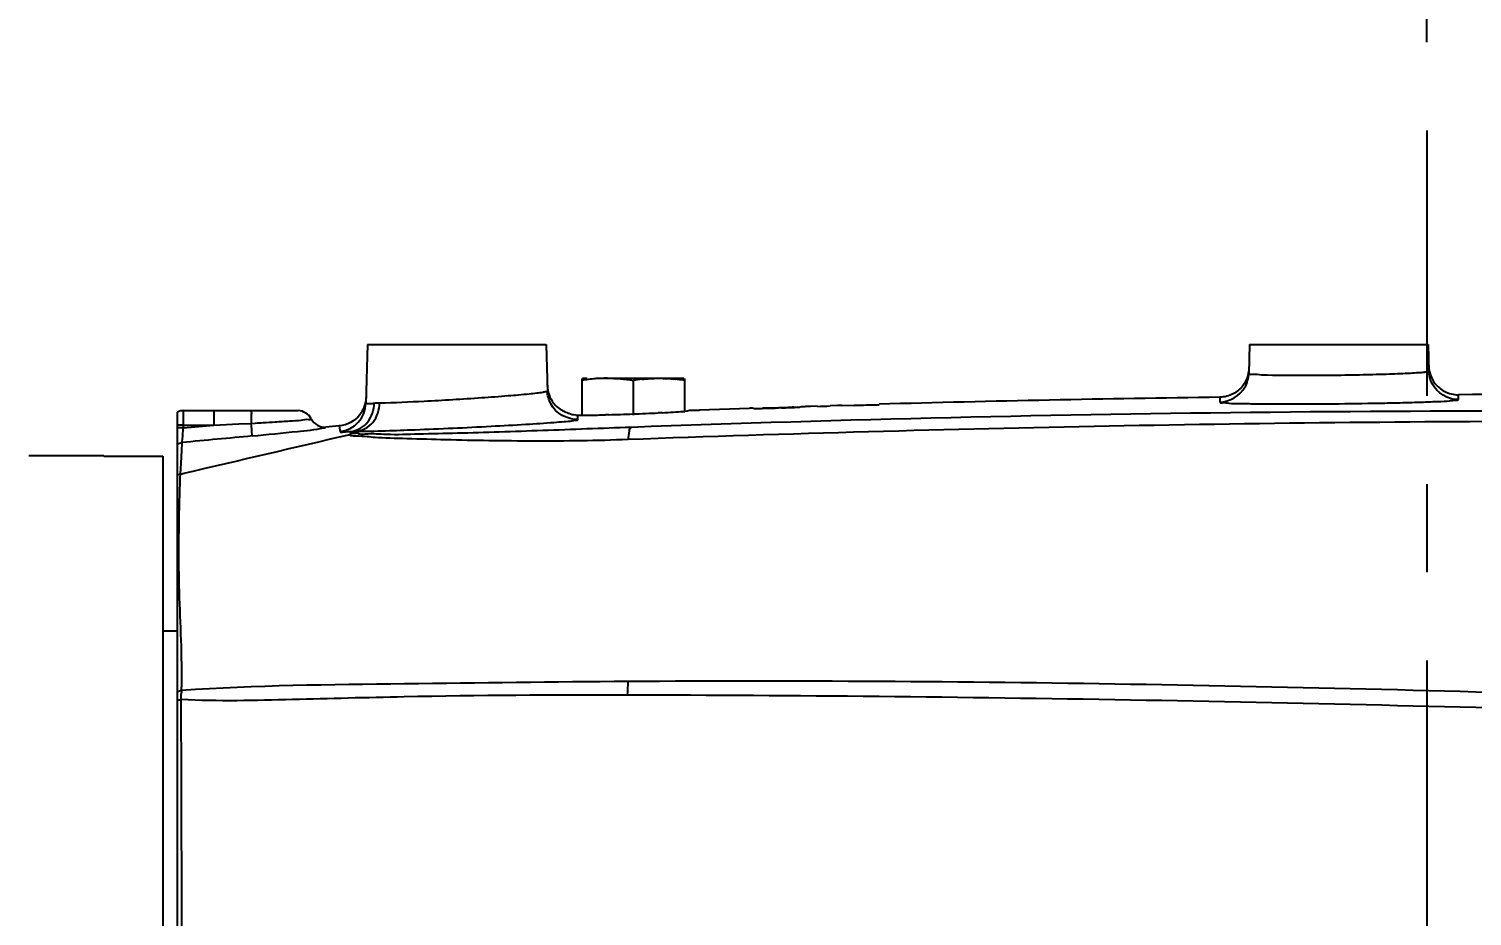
# Model space of a CAD drawing. Header units: millimetres. Extents: x 4086 to 8300, y 123 to 1549.
# Drawn here: x 7691.62 to 7716.17, y 1233.66 to 1248.75 of the extents above; entities that cross this region are included whole.
import ezdxf

# ---------------------------------------------------------------- set-up
doc = ezdxf.new("R2010")
doc.units = ezdxf.units.MM
doc.linetypes.add('CENTER', pattern=[0.6, 0.375, -0.075, 0.075, -0.075])
for name, color, linetype in [('中心线', 7, 'Continuous'), ('外形图', 7, 'Continuous'), ('尺寸标注', 7, 'Continuous'), ('运动范围', 7, 'Continuous')]:
    doc.layers.add(name, color=color, linetype=linetype)
doc.styles.add('思源黑', font='SourceHanSansCN-Normal.ttf')
doc.dimstyles.new('尺寸标注_1_4比例', dxfattribs={"dimtxt": 7, "dimasz": 6, "dimexe": 2, "dimexo": 1.5, "dimgap": 1, "dimtad": 1, "dimdec": 1, "dimlfac": 4, "dimdsep": 46, "dimtxsty": '思源黑', "dimcen": 0.09, "dimadec": 0, "dimazin": 0, "dimtp": 0.01, "dimtm": 0.01, "dimtfac": 1, "dimtdec": 1, "dimtofl": 0, "dimtmove": 0, "dimatfit": 3, "dimfxl": 1, "dimtolj": 1, "dimarcsym": 0})

# ---------------------------------------------------------------- blocks, each defined once
blk = doc.blocks.new('*D979')
at = {"layer": 'Defpoints', "color": 0}
for p in [(7610.4, 1344.288), (7715.4, 1247.025), (7610.4, 1243.103)]:
    blk.add_point(p, dxfattribs=at)
at = {"layer": '尺寸标注', "color": 0, "lineweight": -2}
for p, q in [((7610.4, 1244.603), (7610.4, 1346.288)), ((7715.4, 1248.525), (7715.4, 1346.288)), ((7709.4, 1344.288), (7616.4, 1344.288))]:
    blk.add_line(p, q, dxfattribs=at)
at = {"layer": '尺寸标注', "color": 0}
for points in [[(7616.4, 1345.288), (7616.4, 1343.288), (7610.4, 1344.288)], [(7709.4, 1343.288), (7709.4, 1345.288), (7715.4, 1344.288)]]:
    blk.add_solid(points, dxfattribs=at)
at = {"layer": '尺寸标注', "color": 0, "insert": (7662.9, 1348.912), "char_height": 7, "attachment_point": 5, "style": '思源黑'}
blk.add_mtext('\\A1;420', dxfattribs=at)
blk = doc.blocks.new('*D986')
at = {"layer": 'Defpoints', "color": 0}
for p in [(7460.272, 1323.983), (7715.4, 1323.983), (7637.619, 925.251)]:
    blk.add_point(p, dxfattribs=at)
at = {"layer": '尺寸标注', "color": 0, "lineweight": -2}
for p, q in [((7713.9, 1323.983), (7458.272, 1323.983)), ((7460.272, 931.251), (7460.272, 1317.983)), ((7636.119, 925.251), (7458.272, 925.251))]:
    blk.add_line(p, q, dxfattribs=at)
at = {"layer": '尺寸标注', "color": 0}
for points in [[(7461.272, 1317.983), (7459.272, 1317.983), (7460.272, 1323.983)], [(7459.272, 931.251), (7461.272, 931.251), (7460.272, 925.251)]]:
    blk.add_solid(points, dxfattribs=at)
at = {"layer": '尺寸标注', "color": 0, "insert": (7455.648, 1124.617), "char_height": 7, "attachment_point": 5, "rotation": 90, "style": '思源黑'}
blk.add_mtext('\\A1;1594.9', dxfattribs=at)

msp = doc.modelspace()

# ---------------------------------------------------------------- linework, layer by layer
at = {"layer": '中心线', "linetype": 'CENTER', "ltscale": 20}
msp.add_line((7715.4003, 1218.5081), (7715.4003, 1247.0247), dxfattribs=at)
at = {"layer": '外形图'}
for p, q in [((7697.3807, 1243.3831), (7697.3545, 1242.3846)), ((7697.3807, 1243.3831), (7700.42, 1243.3831)), ((7700.42, 1243.3831), (7700.4407, 1242.5926)), ((7712.3807, 1243.3831), (7712.3677, 1242.8893)), ((7712.3807, 1243.3831), (7715.42, 1243.3831)), ((7715.42, 1243.3831), (7715.4318, 1242.9316)), ((7701.0253, 1242.8047), (7701.0253, 1242.7863)), ((7701.0253, 1242.7835), (7701.0253, 1242.1831)), ((7701.0383, 1242.8081), (7701.1175, 1242.8081)), ((7701.2629, 1242.8081), (7702.7624, 1242.8081)), ((7701.9003, 1242.7718), (7701.9003, 1242.1831)), ((7702.7753, 1242.8047), (7702.7753, 1242.7863)), ((7702.7753, 1242.7835), (7702.7753, 1242.2453)), ((7711.8772, 1242.4857), (7711.8752, 1242.4026)), ((7694.1503, 1215.1131), (7694.1503, 1242.2347)), ((7694.2503, 1241.9635), (7694.2503, 1242.2581)), ((7694.2503, 1242.2581), (7696.2014, 1242.2581)), ((7694.7696, 1242.2581), (7694.7696, 1242.0125)), ((7702.3935, 1242.2234), (7702.3261, 1242.2201)), ((7703.0253, 1242.274), (7703.8779, 1242.3024)), ((7704.4226, 1242.3056), (7704.3688, 1242.3039)), ((7704.861, 1242.333), (7704.9181, 1242.3347)), ((7704.9181, 1242.3347), (7705.0331, 1242.3381)), ((7705.0331, 1242.3248), (7705.0331, 1242.3381)), ((7705.2504, 1242.3444), (7705.3828, 1242.3482)), ((7705.2504, 1242.3444), (7705.2504, 1242.3312)), ((7705.3828, 1242.3482), (7705.4495, 1242.3501)), ((7705.4495, 1242.3369), (7705.4495, 1242.3501)), ((7705.6571, 1242.3428), (7705.4495, 1242.3369)), ((7705.6668, 1242.3474), (7705.8038, 1242.3512)), ((7705.6668, 1242.3501), (7705.6668, 1242.3474)), ((7705.8038, 1242.3512), (7706.0819, 1242.3588)), ((7706.0819, 1242.3588), (7706.0819, 1242.3546)), ((7694.2503, 1242.0125), (7694.7696, 1242.0125)), ((7694.7696, 1242.0125), (7695.1914, 1242.0321)), ((7695.1914, 1242.0321), (7695.403, 1242.0418)), ((7695.403, 1242.0418), (7695.4724, 1242.0458)), ((7696.9025, 1241.9991), (7696.6734, 1241.9783)), ((7696.9025, 1241.9991), (7696.9143, 1241.9015)), ((7701.4877, 1242.1881), (7701.4277, 1242.1864)), ((7694.2463, 1241.9157), (7694.2483, 1241.9395)), ((7694.2483, 1241.9395), (7694.2503, 1241.9635)), ((7697.0842, 1241.8538), (7697.1147, 1241.9039)), ((7691.6226, 1241.4931), (7692.9003, 1241.4931)), ((7692.9003, 1241.4835), (7692.9003, 1241.4931)), ((7694.2103, 1241.3634), (7694.222, 1241.5772)), ((7694.222, 1241.5772), (7694.2286, 1241.7039)), ((7694.2286, 1241.7039), (7694.2291, 1241.7149)), ((7692.9003, 1241.4835), (7693.9003, 1241.4835)), ((7693.9003, 1241.4835), (7693.9003, 1215.5231)), ((7694.2004, 1241.18), (7694.2055, 1241.2747)), ((7694.2055, 1241.2747), (7694.2103, 1241.3634)), ((7694.1997, 1241.1618), (7694.2004, 1241.18)), ((7694.2004, 1241.18), (7694.2661, 1241.1952)), ((7694.1503, 1238.5081), (7693.9003, 1238.5081))]:
    msp.add_line(p, q, dxfattribs=at)
for points in [[(7694.1503, 1241.6925), (7694.1691, 1241.7007), (7694.1887, 1241.7073), (7694.2087, 1241.712), (7694.2291, 1241.7149)], [(7694.1503, 1241.1625), (7694.1665, 1241.1695), (7694.1832, 1241.1753), (7694.2004, 1241.1798)], [(7694.1503, 1237.4856), (7694.1667, 1237.4897), (7694.1836, 1237.4931), (7694.201, 1237.4958), (7694.2186, 1237.4976)], [(7694.1503, 1237.3367), (7694.1703, 1237.3399), (7694.191, 1237.3423), (7694.2123, 1237.344)]]:
    msp.add_lwpolyline(points, dxfattribs=at)
for centre, radius, start, end in [((7701.5753, 1239.2154), 3.5987, 97.90979, 98.79144), ((7701.5885, 1239.1212), 3.6938, 97.48656, 97.91171), ((7701.5145, 1239.7017), 3.1086, 95.33018, 97.5278), ((7701.4724, 1240.1428), 2.6655, 92.76245, 95.30917), ((7701.4633, 1240.3226), 2.4855, 90.01108, 92.753), ((7702.4283, 1239.379), 3.4337, 96.37073, 98.84449), ((7702.2709, 1239.5766), 3.2347, 82.49572, 83.86669), ((7702.2164, 1239.1532), 3.6616, 81.65468, 82.51532), ((7702.2299, 1239.2458), 3.568, 81.20666, 81.65282), ((7718.1932, 790.2722), 452.2577, 90.800194, 91.5346), ((7720.5929, 571.2244), 671.3201, 89.7444162, 90.3977203), ((7705.0563, 1242.249), 10.8802, 1.03153, 1.47107), ((7694.2503, 1242.0331), 0.225, 90, 116.3878), ((7696.8549, 1242.3978), 0.4998, 276.83164, 358.48941), ((7697.3154, 1243.8563), 1.4821, 275.7153, 276.97694), ((7700.9386, 1242.6975), 0.5008, 241.71983, 250.97528), ((7716.8235, 837.013), 405.2364, 89.039535, 92.115319), ((7700.2105, 1286.8664), 44.6963, 272.15876, 272.71291), ((7701.0352, 1269.7889), 27.599, 272.82093, 273.21286), ((7701.6571, 1258.7859), 16.5784, 273.19827, 273.75953), ((7702.0068, 1253.3872), 11.1684, 273.78553, 273.94809), ((7703.9941, 1245.4889), 3.1928, 269.26858, 270.19789), ((7703.9922, 1247.124), 4.828, 270.15247, 270.40664), ((7703.9665, 1250.2231), 7.9271, 270.43337, 270.98008), ((7703.9046, 1254.0838), 11.7884, 270.96035, 271.22444), ((7703.6904, 1263.4058), 21.1128, 271.26501, 271.84139), ((7704.1797, 1244.0267), 1.7221, 269.39233, 269.73247), ((7704.1361, 1248.8285), 6.5243, 270.79268, 271.5891), ((7704.0013, 1254.0161), 11.7136, 271.54466, 271.79775), ((7703.6611, 1265.3487), 23.0556, 271.89281, 272.1208), ((7703.9145, 1258.5054), 16.2077, 272.1207, 272.38623), ((7704.4719, 1243.747), 1.4333, 273.81221, 274.81927), ((7704.1208, 1253.5658), 11.2637, 272.38394, 272.70673), ((7704.3308, 1249.1749), 6.8679, 272.68733, 273.35163), ((7694.2476, 1230.4631), 11.5494, 89.98637, 90.48247), ((7691.9033, 1303.0852), 61.1436, 273.346344, 273.475527), ((7691.9044, 1303.0971), 61.1555, 273.47388, 273.660433), ((7700.96, 1242.6374), 0.4585, 265.37971, 269.85138), ((7700.9775, 1249.218), 7.0392, 269.84821, 270.14277), ((7700.9727, 1251.1951), 9.0163, 270.14139, 270.38706), ((7700.9037, 1258.6518), 16.4733, 270.45196, 271.35083), ((7700.6307, 1271.6134), 29.4378, 271.2874, 271.55154), ((7700.3065, 1283.2464), 41.0752, 271.64789, 271.91883), ((7700.0982, 1289.5361), 47.3684, 271.91597, 272.17296), ((7694.2476, 1230.4141), 11.5494, 89.98637, 90.48247), ((7738.6234, 774.1753), 469.6426, 95.27782, 95.424157), ((7480.9333, 2160.4663), 943.7003, 283.0652133, 283.2409219), ((7697.257, 1241.1222), 0.7517, 92.97248, 103.27823), ((7689.4276, 1237.7232), 4.7963, 357.30402, 358.53806), ((7696.3224, 1237.3555), 2.1082, 176.21687, 177.13251)]:
    msp.add_arc(centre, radius, start, end, dxfattribs=at)
for points in [[(7712.3699, 1242.9727), (7712.3672, 1242.8693), (7712.3291, 1242.7623), (7712.266, 1242.6803)], [(7715.4296, 1243.0153), (7715.4323, 1242.9112), (7715.471, 1242.8032), (7715.5351, 1242.721)], [(7701.4628, 1242.8081), (7701.6092, 1242.8081), (7701.7557, 1242.7942), (7701.9003, 1242.7718)], [(7702.0473, 1242.7915), (7702.1437, 1242.8021), (7702.2408, 1242.8081), (7702.3378, 1242.8081)], [(7702.3378, 1242.8081), (7702.4309, 1242.8081), (7702.524, 1242.8026), (7702.6165, 1242.7927)], [(7712.3026, 1242.6553), (7712.3426, 1242.7257), (7712.3656, 1242.8084), (7712.3677, 1242.8893)], [(7715.4869, 1242.7162), (7715.453, 1242.7822), (7715.4337, 1242.8575), (7715.4318, 1242.9316)], [(7715.9347, 1242.4449), (7715.7602, 1242.4438), (7715.5666, 1242.561), (7715.4869, 1242.7162)], [(7715.5351, 1242.721), (7715.5791, 1242.6644), (7715.637, 1242.6165), (7715.7008, 1242.5837)], [(7697.3571, 1242.4842), (7697.3544, 1242.3784), (7697.3144, 1242.2686), (7697.2485, 1242.1857)], [(7700.4383, 1242.6839), (7700.441, 1242.578), (7700.4811, 1242.4681), (7700.5471, 1242.3853)], [(7700.4988, 1242.3715), (7700.4631, 1242.4388), (7700.4427, 1242.5164), (7700.4407, 1242.5926)], [(7711.8752, 1242.4026), (7712.0407, 1242.405), (7712.2207, 1242.5115), (7712.3026, 1242.6553)], [(7712.1039, 1242.5437), (7712.0349, 1242.5073), (7711.9552, 1242.4869), (7711.8772, 1242.4858)], [(7712.266, 1242.6803), (7712.2228, 1242.6244), (7712.1663, 1242.5768), (7712.1039, 1242.5437)], [(7715.7008, 1242.5837), (7715.7715, 1242.5473), (7715.8534, 1242.5278), (7715.9329, 1242.5284)], [(7696.4262, 1242.1176), (7696.3875, 1242.197), (7696.2898, 1242.2581), (7696.2014, 1242.2581)], [(7697.4954, 1242.3852), (7697.5277, 1242.3891), (7697.5604, 1242.3919), (7697.5927, 1242.3891)], [(7700.9609, 1242.1063), (7700.7835, 1242.099), (7700.582, 1242.2146), (7700.4988, 1242.3715)], [(7700.5471, 1242.3853), (7700.5888, 1242.3329), (7700.6423, 1242.2882), (7700.7013, 1242.2564)], [(7705.2504, 1242.3312), (7705.178, 1242.329), (7705.1055, 1242.3269), (7705.0331, 1242.3247)], [(7706.0819, 1242.3546), (7705.9403, 1242.3507), (7705.7987, 1242.3468), (7705.6571, 1242.3428)], [(7694.2503, 1241.9635), (7694.4234, 1241.9799), (7694.5965, 1241.9962), (7694.7696, 1242.0125)], [(7696.4262, 1242.1177), (7696.4677, 1242.0326), (7696.5793, 1241.9698), (7696.6735, 1241.9784)], [(7697.2485, 1242.1857), (7697.1669, 1242.0832), (7697.033, 1242.0109), (7696.9025, 1241.9991)], [(7700.9231, 1242.1803), (7700.8827, 1242.1836), (7700.8421, 1242.1919), (7700.8045, 1242.2072)], [(7694.2224, 1237.6008), (7694.2244, 1237.6805), (7694.2247, 1237.7602), (7694.224, 1237.8399)], [(7701.8058, 1237.4206), (7701.8073, 1237.4974), (7701.8104, 1237.5742), (7701.8159, 1237.6508)], [(7694.2123, 1237.344), (7694.2136, 1237.383), (7694.2149, 1237.422), (7694.2168, 1237.4609)]]:
    msp.add_open_spline(points, degree=3, dxfattribs=at)
for points, knots in [([(7712.3677, 1242.8893), (7712.3673, 1242.8702), (7712.4858, 1242.8882), (7712.5333, 1242.8696), (7712.5882, 1242.8675)], [0, 0, 0, 0, 0.2579945, 1, 1, 1, 1]), ([(7712.5882, 1242.8675), (7712.8369, 1242.8584), (7713.2474, 1242.8576), (7713.8218, 1242.8613), (7714.2977, 1242.869), (7714.7304, 1242.8808), (7715.0473, 1242.8923), (7715.2402, 1242.9054), (7715.3444, 1242.9112), (7715.3913, 1242.9226), (7715.4319, 1242.9244), (7715.4318, 1242.9316)], [0, 0, 0, 0, 0.2622363, 0.43233, 0.605393, 0.7633233, 0.8896326, 0.9366547, 0.9711953, 0.9923963, 1, 1, 1, 1]), ([(7697.5885, 1242.3916), (7697.8408, 1242.3953), (7698.255, 1242.4145), (7698.833, 1242.4462), (7699.309, 1242.4771), (7699.7411, 1242.5097), (7700.0571, 1242.5361), (7700.2496, 1242.5582), (7700.3534, 1242.5684), (7700.4004, 1242.5823), (7700.4408, 1242.5853), (7700.4407, 1242.5926)], [0, 0, 0, 0, 0.2644583, 0.4345061, 0.6069829, 0.764142, 0.8898348, 0.9366731, 0.9711266, 0.9923304, 1, 1, 1, 1]), ([(7695.4058, 1242.2581), (7695.4005, 1242.2581), (7695.4107, 1242.2255), (7695.3945, 1242.1705), (7695.4031, 1242.0936), (7695.403, 1242.0418)], [0, 0, 0, 0, 0.0729738, 0.2816887, 1, 1, 1, 1]), ([(7697.1147, 1241.9039), (7697.2188, 1241.9206), (7697.4243, 1242.0472), (7697.4946, 1242.2729), (7697.4954, 1242.3852)], [0, 0, 0, 0, 0.4844099, 1, 1, 1, 1]), ([(7697.1899, 1241.9055), (7697.2957, 1241.9126), (7697.5151, 1242.04), (7697.5862, 1242.2731), (7697.5885, 1242.3916)], [0, 0, 0, 0, 0.472242, 1, 1, 1, 1]), ([(7697.3545, 1242.3846), (7697.3543, 1242.3753), (7697.4121, 1242.3805), (7697.436, 1242.3789), (7697.463, 1242.3816)], [0, 0, 0, 0, 0.2567328, 1, 1, 1, 1]), ([(7700.7753, 1242.224), (7700.7753, 1242.2236), (7700.7759, 1242.2226), (7700.7766, 1242.2218), (7700.7772, 1242.2214)], [0, 0, 0, 0, 0.3828882, 1, 1, 1, 1]), ([(7700.8045, 1242.2072), (7700.7985, 1242.2096), (7700.7892, 1242.2139), (7700.78, 1242.2189), (7700.7772, 1242.2214)], [0, 0, 0, 0, 0.6317627, 1, 1, 1, 1]), ([(7703.0253, 1242.274), (7703.0253, 1242.2522), (7702.8917, 1242.2755), (7702.8376, 1242.2496), (7702.7757, 1242.2453)], [0, 0, 0, 0, 0.2605963, 1, 1, 1, 1]), ([(7703.8789, 1242.3014), (7703.8786, 1242.3015), (7703.8782, 1242.3018), (7703.8779, 1242.3022), (7703.8779, 1242.3024)], [0, 0, 0, 0, 0.6027184, 1, 1, 1, 1]), ([(7703.9533, 1242.2963), (7703.9356, 1242.2965), (7703.9115, 1242.2987), (7703.8853, 1242.2981), (7703.8789, 1242.3014)], [0, 0, 0, 0, 0.7111212, 1, 1, 1, 1]), ([(7704.1021, 1242.3096), (7704.1021, 1242.3052), (7704.1331, 1242.3089), (7704.1459, 1242.3048), (7704.1615, 1242.3047)], [0, 0, 0, 0, 0.219403, 1, 1, 1, 1]), ([(7704.1717, 1242.3046), (7704.1801, 1242.3045), (7704.1983, 1242.3046), (7704.2165, 1242.3047), (7704.2264, 1242.3049)], [0, 0, 0, 0, 0.460089, 1, 1, 1, 1]), ([(7704.3688, 1242.3083), (7704.4218, 1242.3099), (7704.488, 1242.3123), (7704.5541, 1242.3161), (7704.5672, 1242.317)], [0, 0, 0, 0, 0.8008022, 1, 1, 1, 1]), ([(7704.5924, 1242.3188), (7704.6031, 1242.3198), (7704.6171, 1242.3222), (7704.6332, 1242.3229), (7704.6364, 1242.3255)], [0, 0, 0, 0, 0.7263247, 1, 1, 1, 1]), ([(7704.6364, 1242.3255), (7704.6365, 1242.3256), (7704.6367, 1242.3258), (7704.6368, 1242.3261), (7704.6368, 1242.3262)], [0, 0, 0, 0, 0.5680362, 1, 1, 1, 1]), ([(7704.8215, 1242.3254), (7704.809, 1242.3242), (7704.7792, 1242.3217), (7704.7495, 1242.3198), (7704.7323, 1242.3188)], [0, 0, 0, 0, 0.4229074, 1, 1, 1, 1]), ([(7704.861, 1242.333), (7704.861, 1242.3295), (7704.8405, 1242.3299), (7704.8314, 1242.3265), (7704.8215, 1242.3254)], [0, 0, 0, 0, 0.2586786, 1, 1, 1, 1]), ([(7711.8752, 1242.4026), (7711.875, 1242.3893), (7711.9566, 1242.4001), (7712.0424, 1242.378), (7712.243, 1242.3812), (7712.4857, 1242.3735), (7712.7918, 1242.3725), (7713.2695, 1242.3713), (7713.9052, 1242.3755), (7714.5408, 1242.384), (7715.0184, 1242.3949), (7715.3243, 1242.4023), (7715.567, 1242.415), (7715.7673, 1242.4162), (7715.8538, 1242.4402), (7715.9349, 1242.4315), (7715.9347, 1242.4449)], [0, 0, 0, 0, 0.0098073, 0.038222, 0.0843694, 0.146487, 0.222207, 0.3086159, 0.4999193, 0.6912076, 0.7776012, 0.8533108, 0.915451, 0.9616343, 0.9901006, 1, 1, 1, 1]), ([(7695.4233, 1241.8267), (7695.4225, 1241.8327), (7695.4169, 1241.9045), (7695.4091, 1241.9761), (7695.403, 1242.0418)], [0, 0, 0, 0, 0.0834016, 1, 1, 1, 1]), ([(7695.8087, 1242.0664), (7695.892, 1242.0718), (7696.0379, 1242.0846), (7696.2377, 1242.0884), (7696.3434, 1242.118), (7696.4196, 1242.1038), (7696.4262, 1242.1177)], [0, 0, 0, 0, 0.4036678, 0.7210701, 0.9256141, 1, 1, 1, 1]), ([(7696.6338, 1241.9645), (7696.6437, 1241.9666), (7696.6546, 1241.9704), (7696.6729, 1241.9743), (7696.6734, 1241.9783)], [0, 0, 0, 0, 0.7141043, 1, 1, 1, 1]), ([(7697.1899, 1241.9055), (7697.5232, 1241.9092), (7698.0707, 1241.9283), (7698.8351, 1241.9601), (7699.4648, 1241.9908), (7700.036, 1242.0238), (7700.4543, 1242.0492), (7700.7082, 1242.0727), (7700.8462, 1242.0805), (7700.9064, 1242.0986), (7700.9611, 1242.097), (7700.9609, 1242.1063)], [0, 0, 0, 0, 0.2646679, 0.4348837, 0.6075396, 0.7648173, 0.8904818, 0.9372413, 0.9715802, 0.9925953, 1, 1, 1, 1]), ([(7700.9609, 1242.1063), (7700.9606, 1242.118), (7700.96, 1242.1422), (7700.9592, 1242.1663), (7700.9588, 1242.1788)], [0, 0, 0, 0, 0.4828116, 1, 1, 1, 1]), ([(7723.6521, 1242.0407), (7721.8275, 1242.0651), (7714.5471, 1242.1101), (7707.2661, 1241.9632), (7701.8142, 1241.7655)], [0, 0, 0, 0, 0.2506432, 1, 1, 1, 1]), ([(7694.2291, 1241.7149), (7694.2297, 1241.7206), (7694.2349, 1241.7876), (7694.2412, 1241.8545), (7694.2463, 1241.9157)], [0, 0, 0, 0, 0.0859259, 1, 1, 1, 1]), ([(7695.4233, 1241.8267), (7695.6788, 1241.8504), (7696.0819, 1241.8957), (7696.4875, 1241.9332), (7696.6338, 1241.9645)], [0, 0, 0, 0, 0.6316077, 1, 1, 1, 1]), ([(7696.9143, 1241.9015), (7696.9216, 1241.8849), (7697.0131, 1241.9078), (7697.066, 1241.8993), (7697.1147, 1241.9039)], [0, 0, 0, 0, 0.269918, 1, 1, 1, 1]), ([(7701.8142, 1241.766), (7701.2829, 1241.745), (7700.4922, 1241.7355), (7699.4607, 1241.7448), (7698.7291, 1241.7587), (7698.1089, 1241.7799), (7697.5306, 1241.7908), (7697.3292, 1241.8227), (7697.0682, 1241.8268), (7697.0842, 1241.8538)], [0, 0, 0, 0, 0.3367468, 0.4999964, 0.655152, 0.7952276, 0.9087037, 0.9801104, 1, 1, 1, 1]), ([(7697.1147, 1241.9039), (7697.1261, 1241.9045), (7697.1526, 1241.9063), (7697.1792, 1241.9053), (7697.1942, 1241.904)], [0, 0, 0, 0, 0.4320003, 1, 1, 1, 1]), ([(7697.218, 1241.8729), (7697.2126, 1241.8783), (7697.2025, 1241.8886), (7697.1935, 1241.9), (7697.1899, 1241.9055)], [0, 0, 0, 0, 0.5369802, 1, 1, 1, 1]), ([(7701.8659, 1241.9733), (7701.3644, 1241.9552), (7700.6168, 1241.9266), (7699.6322, 1241.8935), (7698.9283, 1241.8707), (7698.2918, 1241.8616), (7697.7583, 1241.8387), (7697.4329, 1241.8718), (7697.2493, 1241.8458), (7697.218, 1241.8729)], [0, 0, 0, 0, 0.3236786, 0.4824664, 0.6357045, 0.7772659, 0.8954797, 0.9733187, 1, 1, 1, 1]), ([(7701.8145, 1241.7659), (7701.8191, 1241.815), (7701.8306, 1241.8784), (7701.8454, 1241.9636), (7701.8659, 1241.9733)], [0, 0, 0, 0, 0.6851133, 1, 1, 1, 1]), ([(7694.1868, 1240.7546), (7694.1878, 1240.7944), (7694.1913, 1240.9301), (7694.1961, 1241.0659), (7694.1997, 1241.1618)], [0, 0, 0, 0, 0.2930312, 1, 1, 1, 1]), ([(7694.224, 1237.8399), (7694.2188, 1238.3898), (7694.1597, 1239.3606), (7694.1766, 1240.3328), (7694.1868, 1240.7546)], [0, 0, 0, 0, 0.5658821, 1, 1, 1, 1]), ([(7701.816, 1237.651), (7700.5484, 1237.6425), (7698.0163, 1237.6077), (7695.4811, 1237.5849), (7694.2186, 1237.4976)], [0, 0, 0, 0, 0.5004013, 1, 1, 1, 1]), ([(7724.613, 1237.1974), (7722.7086, 1237.2708), (7715.1125, 1237.5318), (7707.5108, 1237.6876), (7701.816, 1237.6512)], [0, 0, 0, 0, 0.2507454, 1, 1, 1, 1]), ([(7701.8058, 1237.4205), (7700.5381, 1237.4236), (7698.6368, 1237.4097), (7696.1072, 1237.3439), (7694.8421, 1237.3107), (7694.2123, 1237.344)], [0, 0, 0, 0, 0.5008217, 0.7508551, 1, 1, 1, 1]), ([(7694.2192, 1228.5081), (7694.2193, 1229.2614), (7694.225, 1232.2067), (7694.2234, 1235.152), (7694.2123, 1237.344)], [0, 0, 0, 0, 0.2557547, 1, 1, 1, 1]), ([(7724.6229, 1236.9422), (7722.7167, 1237.0116), (7715.1134, 1237.2651), (7707.5059, 1237.4084), (7701.8058, 1237.4205)], [0, 0, 0, 0, 0.2507344, 1, 1, 1, 1])]:
    msp.add_open_spline(points, degree=3, knots=knots, dxfattribs=at)
at = {"layer": '运动范围'}
msp.add_arc((7715.4003, 1108.5081), 215.4751, 10, 225, dxfattribs=at)

# ---------------------------------------------------------------- dimensions: what is measured, and where the dimension line sits
at = {"layer": '尺寸标注'}
dim = msp.add_linear_dim(base=(7610.4003, 1344.288), p1=(7715.4003, 1247.0247), p2=(7610.4003, 1243.1031), dimstyle='尺寸标注_1_4比例', dxfattribs=at)
dim.commit()
dim.dimension.update_dxf_attribs({"geometry": '*D979', "text_midpoint": (7662.9003, 1344.288), "dimtype": 160})
dim = msp.add_linear_dim(base=(7460.272, 1323.9832), p1=(7637.6186, 925.2512), p2=(7715.4003, 1323.9832), angle=90, dimstyle='尺寸标注_1_4比例', dxfattribs=at)
dim.commit()
dim.dimension.update_dxf_attribs({"geometry": '*D986', "text_midpoint": (7455.6476, 1124.6172)})

doc.saveas('drawing.dxf')
